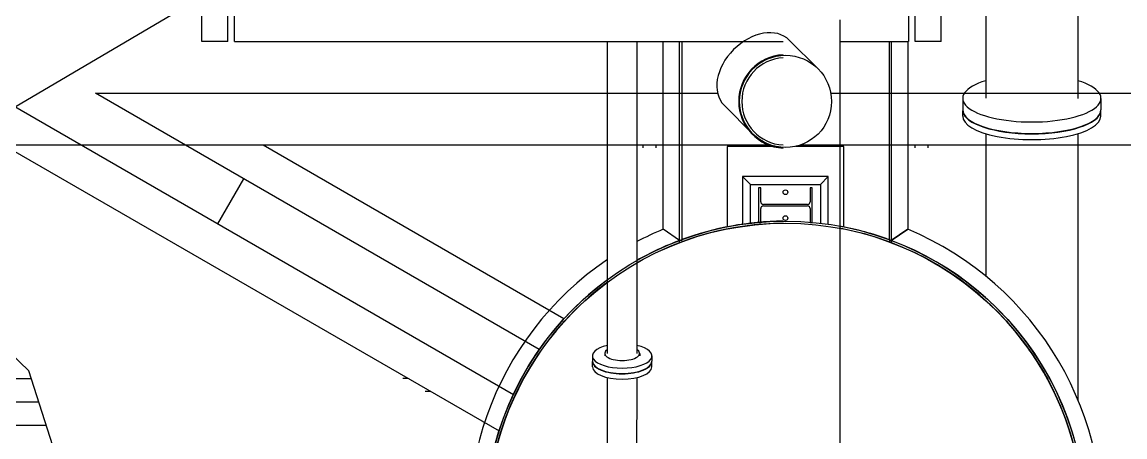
# Model space of a CAD drawing. Header units: metres. Extents: x 0 to 63075, y 0 to 44550.
# Drawn here: x 51953 to 52591, y 37822 to 38062 of the extents above; entities that cross this region are included whole.
import ezdxf

# ---------------------------------------------------------------- set-up
doc = ezdxf.new("R2010")
doc.units = ezdxf.units.M
doc.header["$LTSCALE"] = 75
for name, color, linetype in [('GSB', 7, 'Continuous'), ('ML6', 1, 'Continuous'), ('SDM', 7, 'Continuous'), ('SL1', 8, 'Continuous')]:
    doc.layers.add(name, color=color, linetype=linetype)
doc.styles.add('ROMANS', font='ROMANS.SHX')
doc.dimstyles.new('75___1-75', dxfattribs={"dimscale": 75, "dimtxt": 2.5, "dimasz": 2, "dimexe": 1.5, "dimexo": 1, "dimgap": 0.5, "dimtad": 1, "dimdec": 0, "dimzin": 12, "dimtxsty": 'ROMANS', "dimcen": 0, "dimclrd": 256, "dimclre": 256, "dimclrt": 3, "dimazin": 3, "dimtfac": 1, "dimtdec": 0, "dimtmove": 0, "dimatfit": 0, "dimfxl": 1, "dimlwd": -1, "dimlwe": -1, "dimarcsym": 0})

# ---------------------------------------------------------------- blocks, each defined once
blk = doc.blocks.new('A$C6bae614f')
at = {"layer": 'SL1'}
h = blk.add_hatch(dxfattribs=at)
h.set_pattern_fill('_USER', color=256, scale=90, angle=-0.0019, style=0, pattern_type=0)
h.set_pattern_definition([(359.99813, (326091.565, -18363.04), (0.00294, 90), [])])
h.paths.add_polyline_path([(359067.3, 26831.8), (359040.5, 26623.8), (358738, 26331.1), (358230.7, 26272.5), (357811.1, 26046.2), (357654.7, 25518.5), (357889.3, 25083.8), (358289.2, 24916.3), (358677.5, 25000.2), (358943.4, 25278.5), (359489.3, 25365.1), (360133.2, 25735.9), (360367.4, 26262.7), (360152.5, 26934), (359901.5, 27173.9), (359394.3, 27174)])
for p, q in [((363842.1, 28643.7), (363842.1, 27985.2)), ((364197.7, 28643.7), (364197.7, 27985.1)), ((360819.9, 28204.7), (360819.9, 28433.7)), ((360919.9, 28204.7), (360919.9, 28433.7)), ((363569.9, 28204.6), (363569.9, 28433.6)), ((363669.9, 28204.6), (363669.9, 28433.6)), ((360944.9, 28204.7), (360944.9, 28304.7)), ((363279.6, 28288.2), (363279.5, 25863.1)), ((363544.9, 28304.6), (363544.9, 28204.6)), ((360919.9, 28204.7), (360819.9, 28204.7)), ((360944.9, 28204.7), (363060.5, 28204.6)), ((362383.1, 27001.5), (362383.1, 28204.6)), ((362497.4, 27001.5), (362497.4, 28204.6)), ((362598.3, 27480.1), (362598.4, 28204.6)), ((362661.8, 27437), (362661.9, 28204.6)), ((362669.9, 28204.6), (362669.8, 27732.5)), ((363195.6, 28099), (363084.6, 28210)), ((363279.6, 28204.6), (363544.9, 28204.6)), ((363469.9, 28204.6), (363469.8, 27550.8)), ((363477.9, 28204.6), (363477.8, 27437)), ((363541.4, 28204.6), (363541.3, 27480.1)), ((363669.9, 28204.6), (363569.9, 28204.6)), ((360009.6, 28004.7), (362020.6, 26843.4)), ((362120.6, 27016.6), (360409.6, 28004.7)), ((360409.6, 28004.7), (362808.1, 28004.6)), ((363244.9, 28004.6), (369744.7, 28004.4)), ((363753.2, 27985.2), (363753.2, 27940.9)), ((364286.6, 27985.1), (364286.6, 27940.9)), ((362833.1, 27958.5), (362944.1, 27847.5)), ((363753.3, 27917), (363753.3, 27937.4)), ((364286.3, 27917), (364286.3, 27937.3)), ((363842, 27849.1), (363842, 27299.7)), ((364197.6, 27849.1), (364197.6, 26822.4)), ((363013.5, 27804.6), (351504.2, 27805)), ((360056, 27804.7), (361965.6, 26702)), ((362215.5, 27135), (361055.9, 27804.7)), ((362519.8, 27804.6), (362519.8, 27794.6)), ((362569.8, 27804.6), (362569.8, 27794.6)), ((362844.8, 27799.6), (362844.8, 27489.2)), ((363031.6, 27799.6), (362844.8, 27799.6)), ((363294.8, 27799.6), (363108, 27799.6)), ((369372.4, 27804.4), (363126.2, 27804.6)), ((363294.8, 27489.2), (363294.8, 27799.6)), ((363569.8, 27794.6), (363569.8, 27804.6)), ((363619.8, 27794.6), (363619.8, 27804.6)), ((362669.8, 27732.5), (362669.8, 27618.7)), ((360880.9, 27501.6), (360980.9, 27674.8)), ((362934.8, 27653.1), (362904.8, 27683.1)), ((363234.8, 27683.1), (362904.8, 27683.1)), ((362904.8, 27683.1), (362904.8, 27499.4)), ((362934.8, 27653.1), (363204.8, 27653.1)), ((362934.8, 27503.4), (362934.8, 27653.1)), ((363204.8, 27653.1), (363234.8, 27683.1)), ((363204.8, 27653.1), (363204.8, 27503.4)), ((363234.8, 27499.4), (363234.8, 27683.1)), ((362669.8, 27618.7), (362669.8, 27550.8)), ((362966.3, 27639.6), (362966.3, 27506.6)), ((362974.7, 27639.6), (362966.3, 27639.6)), ((362974.7, 27586.1), (362974.7, 27639.6)), ((363164.9, 27639.6), (363164.9, 27586.1)), ((363173.3, 27639.6), (363164.9, 27639.6)), ((363173.3, 27506.6), (363173.3, 27639.6)), ((362974.7, 27506.6), (362974.7, 27560.1)), ((363154.8, 27576), (362984.8, 27576)), ((362984.8, 27570.2), (363154.8, 27570.2)), ((363164.9, 27560.1), (363164.9, 27506.6)), ((362669.8, 27550.8), (362669.8, 27437)), ((363469.8, 27550.8), (363469.8, 27437)), ((362661.8, 27437), (362598.3, 27480.1)), ((362661.8, 27437), (362598.3, 27480.1)), ((362966.3, 27506.6), (362974.7, 27506.6)), ((363164.9, 27506.6), (363173.3, 27506.6)), ((363477.8, 27437), (363541.3, 27480.1)), ((363541.3, 27480.1), (363477.8, 27437)), ((362669.8, 27437), (362661.8, 27437)), ((362661.8, 27428.5), (362661.8, 27437)), ((363469.8, 27437), (363477.8, 27437)), ((363477.8, 27437), (363477.8, 27428.4)), ((363841.6, 27205.8), (363841.9, 27205.5)), ((362325.9, 26991.5), (362325.9, 26971.1)), ((362325.9, 26949.3), (362325.9, 26969.7)), ((362372.8, 27001.5), (362372.8, 26991.5)), ((362507.7, 27001.5), (362507.7, 26991.5)), ((362554.5, 26991.5), (362554.5, 26971.1)), ((362554.5, 26949.3), (362554.5, 26969.7)), ((361614.6, 26904.7), (361594.6, 26904.7)), ((362383, 26119.5), (362383.1, 26908.5)), ((362497.3, 26119.5), (362497.4, 26908.5)), ((361701.2, 26854.7), (361681.2, 26854.7))]:
    blk.add_line(p, q, dxfattribs=at)
blk.add_lwpolyline([(359067.3, 26831.8), (359040.5, 26623.8), (358738, 26331.1), (358230.7, 26272.5), (357811.1, 26046.2), (357654.7, 25518.5), (357889.3, 25083.8), (358289.2, 24916.3), (358677.5, 25000.2), (358943.4, 25278.5), (359489.3, 25365.1), (360133.2, 25735.9), (360367.4, 26262.7), (360152.5, 26934), (359901.5, 27173.9), (359394.3, 27174)], close=True, dxfattribs=at)
for centre, radius in [((363069.8, 27973.3), 177.8), ((363069.8, 27623.1), 9), ((363069.8, 27523.1), 9), ((363069.8, 26353.3), 1158), ((363069.8, 26353.3), 1150)]:
    blk.add_circle(centre, radius, dxfattribs=at)
for centre, radius, start, end in [((363069.8, 27973.3), 180.2, 92.9782, 267.018), ((363069.8, 27973.3), 177.8, 93.0188, 266.9775), ((363069.8, 27973.3), 168.3, 93.1894, 266.8068), ((362984.8, 27586.1), 10.1, 179.9981, 269.9981), ((362984.8, 27560.1), 10.1, 89.9981, 179.9981), ((363154.8, 27586.1), 10.1, 269.9981, 359.9981), ((363154.8, 27560.1), 10.1, 359.9981, 89.9981), ((363069.8, 26353.3), 1150, 90.4649, 119.852), ((363069.8, 26353.3), 1221.5, 112.7038, 117.945), ((363069.8, 26353.3), 1158, 90.4617, 110.2058), ((363069.8, 26353.3), 1158, 69.7905, 79.5647), ((363069.8, 26353.3), 1150, 280.505, 79.4912), ((363069.8, 26353.3), 1221.5, 279.8836, 67.2925), ((363069.8, 26353.3), 1158, 110.6281, 119.6251), ((363069.8, 26353.3), 1158, 280.4316, 69.3681), ((363069.8, 26353.3), 1221.5, 124.208, 269.5586), ((363069.8, 26353.3), 1158, 126.3723, 269.5345), ((363069.8, 26353.3), 1150, 126.6664, 269.5313)]:
    blk.add_arc(centre, radius, start, end, dxfattribs=at)
for centre, major_axis, ratio, start_param, end_param in [((362958.9, 28084.3), (125.7, 125.7), 0.707107, 0, 1.570796), ((362958.9, 28084.3), (-125.7, -125.7), 0.707107, 4.712389, 6.283185), ((364019.9, 27985.2), (-266.7, 0), 0.34202, 5.442117, 7.853982), ((364019.9, 27985.2), (266.7, 0), 0.34202, 4.712389, 7.124254), ((364019.9, 27940.9), (-266.7, 0), 0.34202, 0, 1.570796), ((364019.9, 27940.9), (266.7, 0), 0.34202, 4.712389, 6.283185), ((364019.8, 27917), (-266.5, 0), 0.34202, 0, 3.141593), ((364019.8, 27939.5), (266.5, 0), 0.34202, 3.183325, 6.238497), ((362440.2, 26991.5), (-114.3, 0), 0.411812, 5.235988, 7.853982), ((362440.2, 27001.5), (-67.4, 0), 0.411812, 5.723266, 7.853982), ((362440.2, 26991.5), (114.3, 0), 0.411812, 4.712389, 7.330383), ((362440.2, 27001.5), (67.4, 0), 0.411812, 4.712389, 6.843104), ((362440.2, 26969.7), (-114.3, 0), 0.411812, 6.267697, 7.853982), ((362440.2, 26971.1), (-114.3, 0), 0.411812, 0, 1.570796), ((362440.2, 26971.1), (114.3, 0), 0.411812, 4.712389, 6.283185), ((362440.2, 26969.7), (114.3, 0), 0.411812, 4.712389, 6.298674), ((362440.2, 26949.3), (-114.3, 0), 0.411812, 0, 1.570796), ((362440.2, 26949.3), (114.3, 0), 0.411812, 4.712389, 6.283185)]:
    blk.add_ellipse(centre, major_axis=major_axis, ratio=ratio, start_param=start_param, end_param=end_param, dxfattribs=at)
for points, knots in [([(363873, 27176.3), (363870.4, 27178.8), (363867.9, 27181.2), (363865.6, 27183.4), (363860.9, 27188), (363856.7, 27191.9), (363853.3, 27195), (363847.7, 27200.2), (363843.6, 27204), (363841.4, 27205.9), (363840.2, 27207.1), (363839.6, 27207.6), (363839.6, 27207.6)], [-972.664586, -972.664586, -972.664586, -972.664586, -959.812645, -959.812645, -959.812645, -933.553553, -933.553553, -933.553553, -890.705835, -890.705835, -890.705835, -865.050727, -865.050727, -865.050727, -865.050727]), ([(363841.7, 27205.7), (363841.2, 27206.2), (363840.8, 27206.5), (363840.4, 27206.8), (363839.9, 27207.3), (363839.6, 27207.6), (363839.6, 27207.6), (363839.6, 27207.6), (363839.6, 27207.6), (363839.6, 27207.6)], [0.47171132, 0.47171132, 0.47171132, 0.47171132, 0.47783621, 0.47783621, 0.47783621, 0.48823363, 0.48823363, 0.48823363, 0.48823595, 0.48823595, 0.48823595, 0.48823595]), ([(364200, 26565.7), (364200.1, 26565.4), (364199.7, 26567.2), (364199.2, 26569.8), (364199.2, 26570.2), (364199.1, 26570.5), (364199, 26571), (364198.2, 26575.3), (364196.6, 26582.9), (364195.2, 26589.8), (364191.3, 26608.7), (364185.9, 26631.7), (364179.7, 26654.4), (364176, 26668.1), (364172, 26681.6), (364168.1, 26694.2), (364152.3, 26746.1), (364130.5, 26801.6), (364104.8, 26854.6), (364102.7, 26859), (364100.5, 26863.3), (364098.4, 26867.7)], [0, 0, 0, 0, 0.0091916, 0.0091916, 0.0091916, 0.0105047, 0.0105047, 0.0105047, 0.0241174, 0.0241174, 0.0241174, 0.0615775, 0.0615775, 0.0615775, 0.0840535, 0.0840535, 0.0840535, 0.176383, 0.176383, 0.176383, 0.1839698, 0.1839698, 0.1839698, 0.1839698])]:
    blk.add_open_spline(points, degree=3, knots=knots, dxfattribs=at)
blk.add_open_spline([(364019.6, 27001.7), (364001.5, 27028.4), (363981.1, 27055.5), (363960.7, 27080.5)], degree=3, dxfattribs=at)
blk = doc.blocks.new('zw$15D4')
at = {"layer": 'ML6', "xscale": 0.2502808837766805, "yscale": 0.2502808837766805, "zscale": 0.2502808837766805}
blk.add_blockref('A$C6bae614f', (-85544.7, -3177.3), dxfattribs=at)

msp = doc.modelspace()

# ---------------------------------------------------------------- block references
at = {"layer": 'GSB', "xscale": 0.6000000000000068, "yscale": 0.6000000000000068, "zscale": 0.6000000000000068}
msp.add_blockref('zw$15D4', (49200, 35721.63), dxfattribs=at)

# ---------------------------------------------------------------- leaders
at = {"layer": 'SDM'}
msp.add_leader([(51608.33, 37812.06), (59453.13, 42438.72), (62243.43, 42438.72)], dimstyle='75___1-75', override={"dimtad": 0}, dxfattribs=at)

doc.saveas('drawing.dxf')
